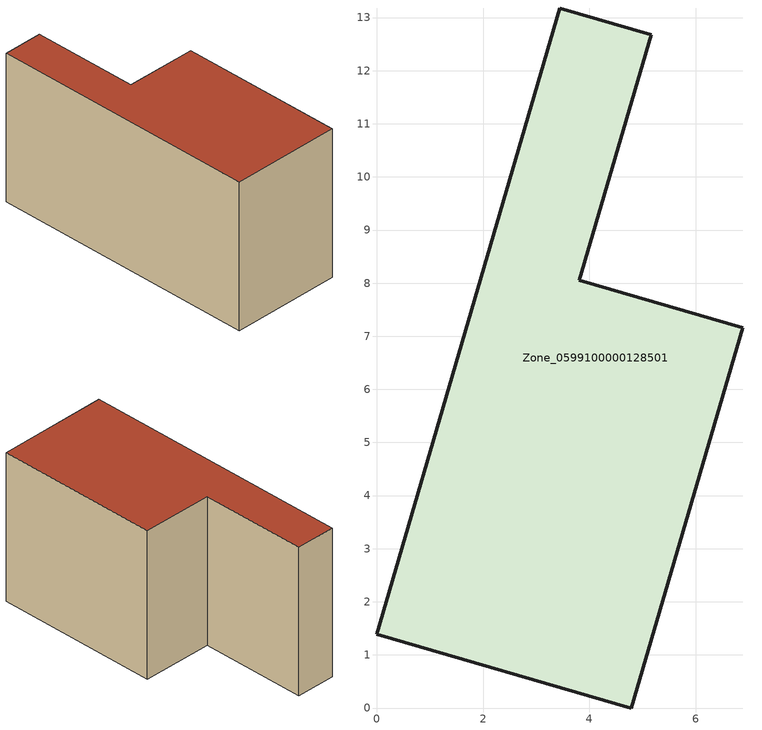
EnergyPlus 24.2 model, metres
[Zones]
Zone_0599100000128501
 floor ground (C_G): 0,1.39 3.45,13.18 5.17,12.68 3.81,8.06 6.89,7.16 4.79,0 z0
 wall outside (C_F): 4.79,0 6.89,7.16 3.81,8.06 5.17,12.68 3.45,13.18 0,1.39 4.79,0 z0:6.75
 roof outside (C_R): 3.45,13.18 0,1.39 4.79,0 6.89,7.16 3.81,8.06 5.17,12.68 z6.75
[BUILDING]
Pand.0599100000128501: North Axis=0; Terrain=City; Loads Convergence Tolerance Value=0.04; Temperature Convergence Tolerance Value=0.4; Solar Distribution=FullExterior; Maximum Number of Warmup Days=25; Minimum Number of Warmup Days=1
[Site:Location]
Rotterdam.The.Hague.AP_ZH_NLD Design_Conditions: Latitude=51.96; Longitude=4.45; Time Zone=1; Elevation=-4.5
[SITE:GROUNDTEMPERATURE:BUILDINGSURFACE]
18, 18, 18, 18, 18, 18, 18, 18, 18, 18, 18, 18
[MATERIAL] Thermal Absorptance=0.9; Solar Absorptance=0.7; Visible Absorptance=0.7
Name | Roughness | Thickness | Conductivity | Density | Specific Heat
G.TI.1946 | MediumSmooth | 0.15 | 1 | 540 | 1210
F.TI.1946 | Rough | 0.3 | 0.857143 | 1920 | 840
R.TI.1946 | MediumRough | 0.2 | 0.1 | 1500 | 1000
[CONSTRUCTION]
C_G: G.TI.1946
C_F: F.TI.1946
C_R: R.TI.1946
[ZONE]
Zone_0599100000128501: Type=1; Multiplier=1; Ceiling Height=Autocalculate; Volume=Autocalculate; Floor Area=autocalculate; Part of Total Floor Area=Yes
[ZONEINFILTRATION:DESIGNFLOWRATE]
Infil_Zone_0599100000128501: Zone or ZoneList or Space or SpaceList=Zone_0599100000128501; Schedule=AlwaysOn; Design Flow Rate Calculation Method=Flow/Area; Flow Rate per Floor Area=0.003; Constant Term Coefficient=1; Temperature Term Coefficient=0; Velocity Term Coefficient=0; Velocity Squared Term Coefficient=0
[HVACTEMPLATE:ZONE:IDEALLOADSAIRSYSTEM]
Zone_0599100000128501: Maximum Heating Supply Air Temperature=50; Minimum Cooling Supply Air Temperature=13; Maximum Heating Supply Air Humidity Ratio=0.0156; Minimum Cooling Supply Air Humidity Ratio=0.0077; Heating Limit=NoLimit; Cooling Limit=NoLimit; Dehumidification Control Type=ConstantSensibleHeatRatio; Cooling Sensible Heat Ratio=0.7; Dehumidification Setpoint=60; Humidification Control Type=None; Humidification Setpoint=30; Outdoor Air Method=None; Outdoor Air Flow Rate per Person=0.00944; Outdoor Air Flow Rate per Zone Floor Area=0; Outdoor Air Flow Rate per Zone=0; Demand Controlled Ventilation Type=None; Outdoor Air Economizer Type=NoEconomizer; Heat Recovery Type=None; Sensible Heat Recovery Effectiveness=0.7; Latent Heat Recovery Effectiveness=0.65
[ZONECONTROL:THERMOSTAT]
ThermostatControl_Zone_0599100000128501: Zone or ZoneList=Zone_0599100000128501; Control Type Schedule=DualSetpointControlType; Control 1=Thermostat_Zone_0599100000128501; Temperature Difference Between Cutout And Setpoint=0
[THERMOSTATSETPOINT:DUALSETPOINT]
Thermostat_Zone_0599100000128501: Heating Setpoint Temperature Schedule=HeatingSetpoint_Zone_0599100000128501; Cooling Setpoint Temperature Schedule=CoolingSetpoint_Zone_0599100000128501
[SCHEDULE:COMPACT]
HeatingSetpoint_Zone_0599100000128501: Through: 12/31, For: AllDays, Until: 24:00, 21
CoolingSetpoint_Zone_0599100000128501: Through: 12/31, For: AllDays, Until: 24:00, 24
DualSetpointControlType: Through: 12/31, For: AllDays, Until: 24:00, 4
AlwaysOn: Through: 12/31, For: AllDays, Until: 24:00, 1
